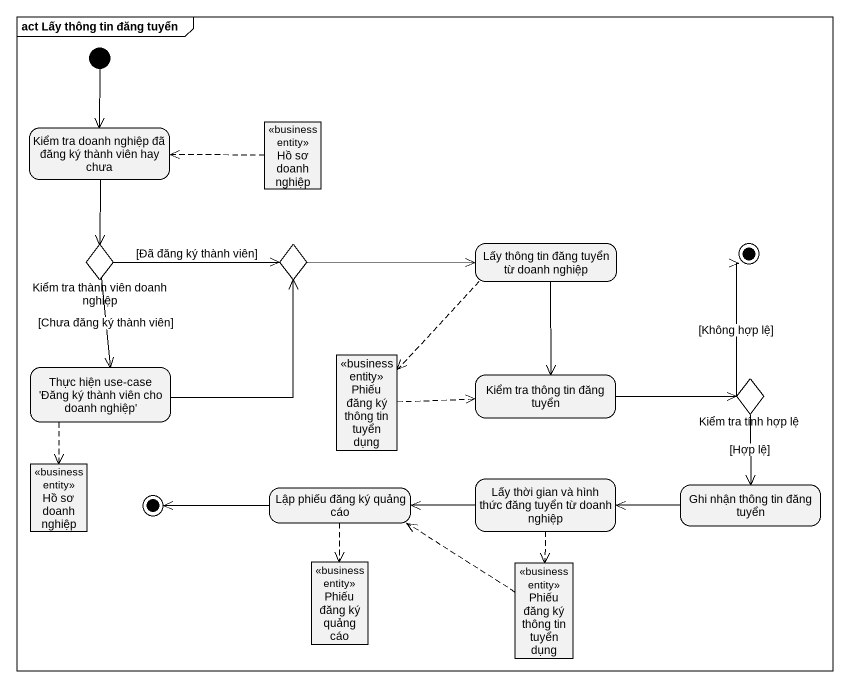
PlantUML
@startuml
mainframe act Lấy thông tin đăng tuyển
hide empty description
state "Hồ sơ doanh nghiệp" as Hồ_sơ_doanh_nghiệp <<business entity>>
state "Kiểm tra doanh nghiệp đã đăng ký thành viên hay chưa" as Kiểm_tra_doanh_nghiệp_đã
state "Kiểm tra thành viên doanh nghiệp" as Kiểm_tra_thành_viên_doanh <<choice>>
state choice1 <<choice>>
state "Lấy thông tin đăng tuyển từ doanh nghiệp" as Lấy_thông_tin_đăng_tuyển_từ
state final1 <<end>>
state "Phiếu đăng ký thông tin tuyển dụng" as Phiếu_đăng_ký_thông_tin <<business entity>>
state "Thực hiện use-case 'Đăng ký thành viên cho doanh nghiệp'" as Thực_hiện_use_case_Đăng_ký
state "Kiểm tra thông tin đăng tuyển" as Kiểm_tra_thông_tin_đăng
state "Kiểm tra tính hợp lệ" as Kiểm_tra_tính_hợp_lệ <<choice>>
state "Hồ sơ doanh nghiệp" as Hồ_sơ_doanh_nghiệp_2 <<business entity>>
state final2 <<end>>
state "Lập phiếu đăng ký quảng cáo" as Lập_phiếu_đăng_ký_quảng_cáo
state "Lấy thời gian và hình thức đăng tuyển từ doanh nghiệp" as Lấy_thời_gian_và_hình_thức
state "Ghi nhận thông tin đăng tuyển" as Ghi_nhận_thông_tin_đăng
state "Phiếu đăng ký quảng cáo" as Phiếu_đăng_ký_quảng_cáo <<business entity>>
state "Phiếu đăng ký thông tin tuyển dụng" as Phiếu_đăng_ký_thông_tin_2 <<business entity>>
[*] --> Kiểm_tra_doanh_nghiệp_đã
Hồ_sơ_doanh_nghiệp -left[dashed]-> Kiểm_tra_doanh_nghiệp_đã
Kiểm_tra_doanh_nghiệp_đã --> Kiểm_tra_thành_viên_doanh
Kiểm_tra_thành_viên_doanh -right-> choice1 : [Đã đăng ký thành viên]
Kiểm_tra_thành_viên_doanh --> Thực_hiện_use_case_Đăng_ký : [Chưa đăng ký thành viên]
choice1 -right-> Lấy_thông_tin_đăng_tuyển_từ
Lấy_thông_tin_đăng_tuyển_từ -[dashed]-> Phiếu_đăng_ký_thông_tin
Lấy_thông_tin_đăng_tuyển_từ --> Kiểm_tra_thông_tin_đăng
Phiếu_đăng_ký_thông_tin -right[dashed]-> Kiểm_tra_thông_tin_đăng
Thực_hiện_use_case_Đăng_ký -up-> choice1
Thực_hiện_use_case_Đăng_ký -[dashed]-> Hồ_sơ_doanh_nghiệp_2
Kiểm_tra_thông_tin_đăng -right-> Kiểm_tra_tính_hợp_lệ
Kiểm_tra_tính_hợp_lệ -up-> final1 : [Không hợp lệ]
Kiểm_tra_tính_hợp_lệ --> Ghi_nhận_thông_tin_đăng : [Hợp lệ]
Lập_phiếu_đăng_ký_quảng_cáo -left-> final2
Lập_phiếu_đăng_ký_quảng_cáo -[dashed]-> Phiếu_đăng_ký_quảng_cáo
Lấy_thời_gian_và_hình_thức -left-> Lập_phiếu_đăng_ký_quảng_cáo
Lấy_thời_gian_và_hình_thức -[dashed]-> Phiếu_đăng_ký_thông_tin_2
Ghi_nhận_thông_tin_đăng -left-> Lấy_thời_gian_và_hình_thức
Phiếu_đăng_ký_thông_tin_2 -left[dashed]-> Lập_phiếu_đăng_ký_quảng_cáo
@enduml
